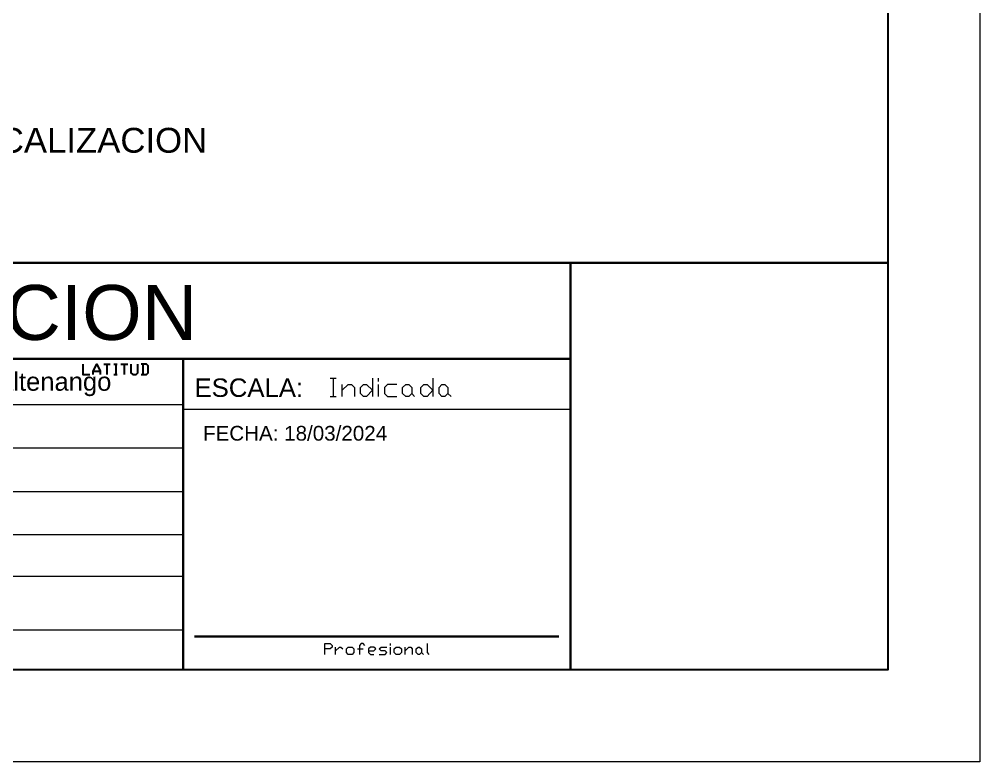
# Model space of a CAD drawing. Header units: millimetres. Extents: x 2576 to 2719, y 1757 to 1977.
# Drawn here: x 2649.5 to 2719.5, y 1756.8 to 1810.9 of the extents above; entities that cross this region are included whole.
import ezdxf

# ---------------------------------------------------------------- set-up
doc = ezdxf.new("R2010")
doc.units = ezdxf.units.MM
for name, color, linetype in [('PDF_10 Formato', 7, 'Continuous'), ('PDF_CVL_PUNTO_NUM', 7, 'Continuous'), ('PDF_FORMATO', 7, 'Continuous'), ('PDF_Text', 7, 'Continuous'), ('PDF_TEXTO FIJO', 7, 'Continuous')]:
    doc.layers.add(name, color=color, linetype=linetype)
doc.styles.add('PDF Arial-BoldMT', font='arial.ttf')
doc.styles.add('PDF ArialMT', font='arial.ttf')

msp = doc.modelspace()

# ---------------------------------------------------------------- linework, layer by layer
at = {"layer": 'PDF_10 Formato', "lineweight": 9}
msp.add_lwpolyline([(2575.513, 1756.782), (2575.513, 1976.712), (2719.479, 1976.712), (2719.479, 1756.782)], close=True, dxfattribs=at)
at = {"layer": 'PDF_10 Formato', "lineweight": 25}
msp.add_lwpolyline([(2712.786, 1972.166), (2712.786, 1763.475), (2588.87, 1763.475), (2588.87, 1972.166)], close=True, dxfattribs=at)
at = {"layer": 'PDF_CVL_PUNTO_NUM', "lineweight": 25}
for points in [[(2654.132, 1785.728), (2654.132, 1784.993), (2654.64, 1784.993)], [(2654.895, 1784.993), (2654.895, 1785.219), (2655.149, 1785.728), (2655.403, 1785.219), (2655.403, 1784.993)], [(2654.895, 1785.219), (2655.403, 1785.219)], [(2655.657, 1785.728), (2656.137, 1785.728)], [(2655.883, 1785.728), (2655.883, 1784.993)], [(2656.391, 1785.728), (2656.645, 1785.728)], [(2656.532, 1785.728), (2656.532, 1784.993)], [(2656.9, 1785.728), (2657.408, 1785.728)], [(2657.154, 1785.728), (2657.154, 1784.993)], [(2657.634, 1785.728), (2657.634, 1785.106), (2657.775, 1784.993), (2658.029, 1784.993), (2658.142, 1785.106), (2658.142, 1785.728)], [(2658.396, 1784.993), (2658.763, 1784.993), (2658.905, 1785.106), (2658.905, 1785.615), (2658.763, 1785.728), (2658.396, 1785.728)], [(2658.509, 1785.728), (2658.509, 1784.993)], [(2656.391, 1784.993), (2656.645, 1784.993)]]:
    msp.add_lwpolyline(points, dxfattribs=at)
at = {"layer": 'PDF_FORMATO', "lineweight": 30}
for points in [[(2588.87, 1793.126), (2712.786, 1793.126)], [(2689.658, 1793.126), (2689.658, 1763.475)], [(2588.87, 1786.123), (2689.658, 1786.123)], [(2661.446, 1786.123), (2661.446, 1763.475)], [(2662.265, 1765.903), (2688.81, 1765.903)]]:
    msp.add_lwpolyline(points, dxfattribs=at)
at = {"layer": 'PDF_FORMATO', "lineweight": 20}
for points in [[(2588.87, 1782.791), (2661.39, 1782.791)], [(2661.446, 1782.452), (2689.658, 1782.452)], [(2588.87, 1779.656), (2661.39, 1779.656)], [(2588.927, 1776.465), (2661.446, 1776.465)], [(2588.927, 1773.33), (2661.446, 1773.33)], [(2588.87, 1770.309), (2661.39, 1770.309)], [(2588.87, 1766.383), (2661.39, 1766.383)]]:
    msp.add_lwpolyline(points, dxfattribs=at)
at = {"layer": 'PDF_TEXTO FIJO', "lineweight": 9}
for points in [[(2672.149, 1784.711), (2672.601, 1784.711)], [(2672.375, 1784.711), (2672.375, 1783.384)], [(2675.227, 1784.711), (2675.227, 1783.384)], [(2675.679, 1784.485), (2675.679, 1784.711)], [(2679.633, 1784.711), (2679.633, 1783.384)], [(2673.024, 1783.384), (2673.024, 1784.259)], [(2673.024, 1783.835), (2673.476, 1784.259), (2673.702, 1784.259), (2673.928, 1784.033), (2673.928, 1783.384)], [(2675.679, 1783.384), (2675.679, 1784.259)], [(2677.006, 1784.259), (2676.328, 1784.259), (2676.103, 1784.033), (2676.103, 1783.61), (2676.328, 1783.384), (2677.006, 1783.384)], [(2672.149, 1783.384), (2672.601, 1783.384)], [(2678.108, 1783.61), (2678.305, 1783.384)], [(2680.734, 1783.61), (2680.96, 1783.384)], [(2671.754, 1764.604), (2671.754, 1765.395), (2672.149, 1765.395), (2672.29, 1765.254), (2672.29, 1765.141), (2672.149, 1765), (2671.754, 1765)], [(2672.544, 1764.604), (2672.544, 1765.141)], [(2672.544, 1764.858), (2672.827, 1765.141), (2672.94, 1765.141), (2673.081, 1765)], [(2674.154, 1765), (2674.549, 1765)], [(2674.691, 1765.254), (2674.549, 1765.395), (2674.408, 1765.395), (2674.295, 1765.254), (2674.295, 1764.604)], [(2674.945, 1764.858), (2675.34, 1764.858), (2675.481, 1765), (2675.34, 1765.141), (2675.086, 1765.141), (2674.945, 1765), (2674.945, 1764.745), (2675.086, 1764.604), (2675.34, 1764.604)], [(2675.735, 1764.604), (2676.159, 1764.604), (2676.272, 1764.745), (2676.159, 1764.858), (2675.877, 1764.858), (2675.735, 1765), (2675.877, 1765.141), (2676.272, 1765.141)], [(2676.554, 1765.254), (2676.554, 1765.395)], [(2676.554, 1764.604), (2676.554, 1765.141)], [(2677.627, 1764.604), (2677.627, 1765.141)], [(2677.627, 1764.858), (2677.882, 1765.141), (2678.023, 1765.141), (2678.136, 1765), (2678.136, 1764.604)], [(2679.209, 1765.395), (2679.209, 1764.745), (2679.35, 1764.604)], [(2678.814, 1764.745), (2678.955, 1764.604)]]:
    msp.add_lwpolyline(points, dxfattribs=at)
for points in [[(2675.227, 1783.835), (2674.804, 1783.384), (2674.578, 1783.384), (2674.352, 1783.61), (2674.352, 1784.033), (2674.578, 1784.259), (2674.804, 1784.259)], [(2677.882, 1783.384), (2677.656, 1783.384), (2677.43, 1783.61), (2677.43, 1784.033), (2677.656, 1784.259), (2677.882, 1784.259), (2678.108, 1784.033), (2678.108, 1783.61)], [(2679.633, 1783.835), (2679.209, 1783.384), (2678.983, 1783.384), (2678.757, 1783.61), (2678.757, 1784.033), (2678.983, 1784.259), (2679.209, 1784.259)], [(2680.508, 1783.384), (2680.282, 1783.384), (2680.084, 1783.61), (2680.084, 1784.033), (2680.282, 1784.259), (2680.508, 1784.259), (2680.734, 1784.033), (2680.734, 1783.61)], [(2673.759, 1764.604), (2673.476, 1764.604), (2673.335, 1764.745), (2673.335, 1765), (2673.476, 1765.141), (2673.759, 1765.141), (2673.872, 1765), (2673.872, 1764.745)], [(2677.204, 1764.604), (2676.95, 1764.604), (2676.809, 1764.745), (2676.809, 1765), (2676.95, 1765.141), (2677.204, 1765.141), (2677.345, 1765), (2677.345, 1764.745)], [(2678.672, 1764.604), (2678.559, 1764.604), (2678.418, 1764.745), (2678.418, 1765), (2678.559, 1765.141), (2678.672, 1765.141), (2678.814, 1765), (2678.814, 1764.745)]]:
    msp.add_lwpolyline(points, close=True, dxfattribs=at)

# ---------------------------------------------------------------- texts
at = {"layer": 'PDF_Text', "attachment_point": 4}
for s, insert, char_height, style in [('PLANO DE LOCALIZACION', (2631.147, 1802.032), 1.81079, 'PDF Arial-BoldMT'), ('PLANO DE LOCALIZACION', (2591.667, 1789.478), 4.00062, 'PDF ArialMT'), ('DE:Quetzaltenango', (2639.958, 1784.272), 1.33353, 'PDF Arial-BoldMT'), ('ESCALA:', (2662.269, 1784.018), 1.3413, 'PDF Arial-BoldMT'), ('FECHA: 18/03/2024', (2662.89, 1780.7), 1.07305, 'PDF Arial-BoldMT')]:
    msp.add_mtext(s, dxfattribs=dict(at, insert=insert, char_height=char_height, style=style))

doc.saveas('drawing.dxf')
